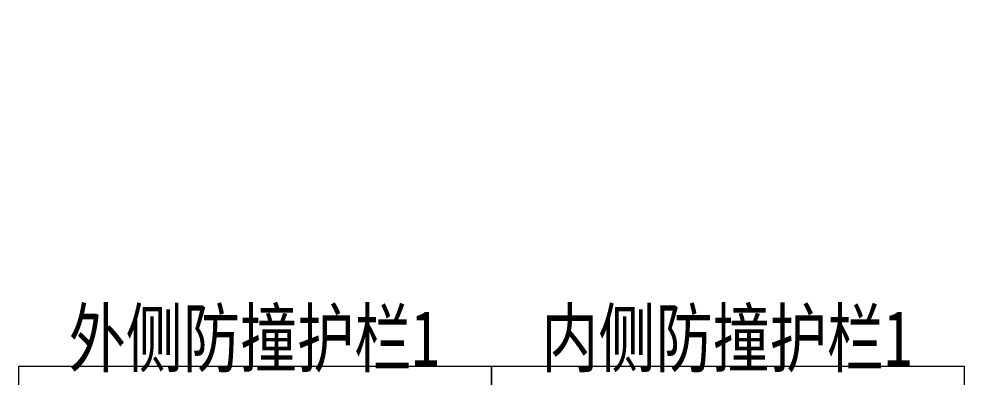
# Model space of a CAD drawing. Extents: x 98573 to 114325, y 0 to 100142.
# Drawn here: x 98573 to 113151, y 55691 to 61207 of the extents above; entities that cross this region are included whole.
import ezdxf

# ---------------------------------------------------------------- set-up
doc = ezdxf.new("R2010")
doc.units = 0
doc.header["$MEASUREMENT"] = 0
doc.layers.get('Defpoints').update_dxf_attribs({"color": 9, "lineweight": 5})
doc.layers.add('标注', color=4, linetype='Continuous', lineweight=13)
doc.styles.get("Standard").update_dxf_attribs({"font": '仿宋_GB2312.ttf', "width": 0.75})
doc.dimstyles.new('0.1', dxfattribs={"dimscale": 0, "dimtxt": 2.5, "dimasz": 1.5, "dimexe": 1, "dimexo": 1, "dimgap": 0.4, "dimtad": 1, "dimdec": 1, "dimdsep": 46, "dimtxsty": 'Standard', "dimcen": 0.2, "dimclrd": 256, "dimclre": 256, "dimclrt": 256, "dimadec": 3, "dimazin": 2, "dimtfac": 1, "dimtdec": 1, "dimtmove": 2, "dimatfit": 3, "dimfxl": 4, "dimfxlon": 1, "dimtolj": 1, "dimtzin": 0, "dimlwd": -1, "dimlwe": -1, "dimarcsym": 0})

# ---------------------------------------------------------------- blocks, each defined once
blk = doc.blocks.new('*D1164')
at = {"layer": 'Defpoints', "color": 0, "transparency": 16777216}
for p in [(100916, 72621), (100823, 72570), (100916, 47181)]:
    blk.add_point(p, dxfattribs=at)
at = {"layer": '标注', "transparency": 16777216}
for p, q in [((100823, 72593), (100823, 72628)), ((100916, 72593), (100916, 72628))]:
    blk.add_line(p, q, dxfattribs=at)
at = {"layer": '标注', "color": 4, "transparency": 16777216}
blk.add_line((100834, 72621), (100906, 72621), dxfattribs=at)
for points in [[(100834, 72623), (100834, 72619), (100823, 72621)], [(100906, 72623), (100906, 72619), (100916, 72621)]]:
    blk.add_solid(points, dxfattribs=at)
at = {"layer": '标注', "transparency": 16777216, "insert": (100870, 72633), "char_height": 17.9, "attachment_point": 5}
blk.add_mtext('\\A1;93', dxfattribs=at)

msp = doc.modelspace()

# ---------------------------------------------------------------- linework, layer by layer
at = {"layer": '标注'}
for points in [[(98573.01049, 55858.30192), (105862.16093, 55858.30192), (105862.16093, 46332.42017), (98573.01049, 46332.42017)], [(105862.16093, 55858.30192), (113151.31137, 55858.30192), (113151.31137, 46332.42017), (105862.16093, 46332.42017)]]:
    msp.add_lwpolyline(points, close=True, dxfattribs=at)

# ---------------------------------------------------------------- texts
at = {"layer": 'Defpoints', "width": 0.75}
for s, p in [('外侧防撞护栏1', (99340.30528, 55858.30192)), ('内侧防撞护栏1', (106629.45573, 55858.30192))]:
    msp.add_text(s, height=861.156174, dxfattribs=at).set_placement(p)

# ---------------------------------------------------------------- dimensions: what is measured, and where the dimension line sits
at = {"layer": '标注'}
dim = msp.add_linear_dim(base=(100916.35221, 72621.15284), p1=(100823.35221, 72569.75008), p2=(100916.35221, 47180.76654), dimstyle='0.1', override={"dimscale": 7.142857, "dimclrd": 4}, dxfattribs=at)
dim.commit()
dim.dimension.update_dxf_attribs({"geometry": '*D1164', "text_midpoint": (100869.85221, 72632.93856)})

doc.saveas('drawing.dxf')
